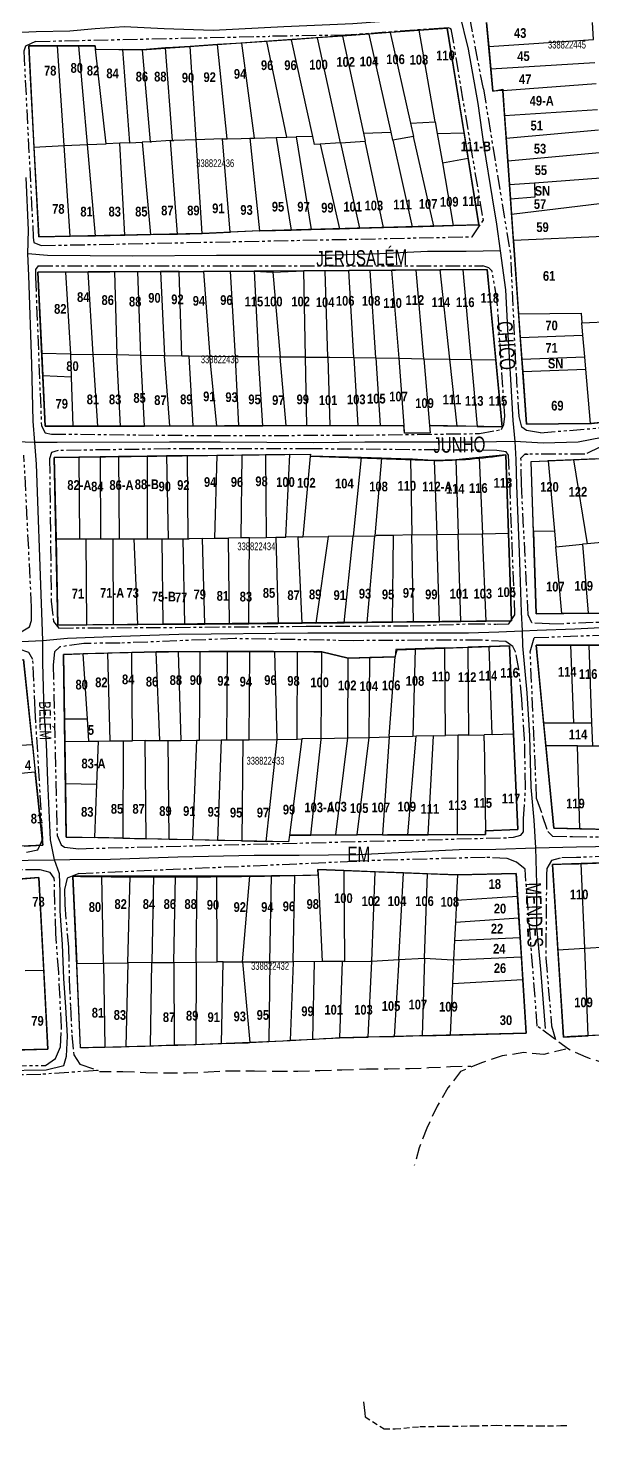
# Model space of a CAD drawing. Extents: x 204256 to 207861, y 4845615 to 4848347.
# Drawn here: x 205388.6 to 205534.3, y 4846804.4 to 4847165.6 of the extents above; entities that cross this region are included whole.
import ezdxf
from ezdxf.enums import TextEntityAlignment as Align

# ---------------------------------------------------------------- set-up
doc = ezdxf.new("R2010")
doc.units = 0
doc.header["$LTSCALE"] = 1.5
doc.header["$MEASUREMENT"] = 0
doc.linetypes.add('PHANTOMX2', pattern=[5, 2.5, -0.5, 0.5, -0.5, 0.5, -0.5])
doc.linetypes.add('TRACO_15', pattern=[3, 2, -1])
for name, color, linetype in [('CD-MALHA-LOTES', 40, 'CONTINUOUS'), ('CD_TXT_QUADRA', 7, 'CONTINUOUS'), ('RU-QUADRAS', 210, 'CONTINUOUS'), ('SV-CAMINHO-TRILHA', 20, 'CONTINUOUS'), ('SV-EIXO-RUA-N-PAV', 6, 'CONTINUOUS'), ('SV-RUA-NAO-PAV-S-GUIA-C-GUIA', 7, 'PHANTOMX2'), ('SV-TXT-RUA-N-PAV-S-GUIA-C-GUIA', 7, 'CONTINUOUS'), ('Th_NmrPort', 7, 'CONTINUOUS')]:
    doc.layers.add(name, color=color, linetype=linetype)
doc.styles.add('ARIAL', font='ARIAL.TTF')
doc.styles.get("Standard").update_dxf_attribs({"font": 'swisscbo.ttf'})

msp = doc.modelspace()

# ---------------------------------------------------------------- linework, layer by layer
at = {"layer": 'CD-MALHA-LOTES', "linetype": 'Continuous'}
for p, q in [((205506.83, 4847166.99), (205507.41, 4847160.85)), ((205534.45, 4847162.69), (205534.2, 4847167.05)), ((205469.76, 4847163.55), (205463.23, 4847163.07)), ((205476.61, 4847164.06), (205469.76, 4847163.55)), ((205469.76, 4847163.55), (205475.1, 4847138.5)), ((205482.03, 4847164.46), (205476.61, 4847164.06)), ((205482.23, 4847138.79), (205476.61, 4847164.06)), ((205489.52, 4847165.02), (205482.03, 4847164.46)), ((205482.03, 4847164.46), (205487.28, 4847141.07)), ((205496.69, 4847165.55), (205489.52, 4847165.02)), ((205493.63, 4847141.4), (205489.52, 4847165.02)), ((205501.05, 4847138.58), (205496.69, 4847165.55)), ((205396.26, 4847161.02), (205388.81, 4847161.02)), ((205388.81, 4847161.02), (205390.17, 4847134.93)), ((205397.94, 4847135.28), (205396.26, 4847161.02)), ((205401.7, 4847161.02), (205396.26, 4847161.02)), ((205403.97, 4847135.55), (205401.7, 4847161.02)), ((205405.96, 4847160.98), (205401.7, 4847161.02)), ((205406.06, 4847160.15), (205405.96, 4847160.98)), ((205406.06, 4847160.15), (205413.01, 4847160.05)), ((205408.82, 4847135.77), (205406.06, 4847160.15)), ((205413.01, 4847160.05), (205414.8, 4847136.04)), ((205417.94, 4847159.98), (205413.01, 4847160.05)), ((205418.06, 4847159.99), (205417.94, 4847159.98)), ((205424.12, 4847160.47), (205418.06, 4847159.99)), ((205418.06, 4847159.99), (205420.09, 4847136.27)), ((205424.54, 4847160.5), (205424.12, 4847160.47)), ((205425.92, 4847136.62), (205424.12, 4847160.47)), ((205430.46, 4847160.88), (205424.54, 4847160.5)), ((205437.47, 4847161.34), (205430.46, 4847160.88)), ((205431.98, 4847136.81), (205430.46, 4847160.88)), ((205443.72, 4847161.74), (205437.47, 4847161.34)), ((205439.99, 4847137.03), (205437.47, 4847161.34)), ((205450.17, 4847162.16), (205443.72, 4847161.74)), ((205447.07, 4847137.24), (205443.72, 4847161.74)), ((205456.57, 4847162.58), (205450.17, 4847162.16)), ((205455.36, 4847137.47), (205450.17, 4847162.16)), ((205456.78, 4847162.59), (205456.57, 4847162.58)), ((205462.04, 4847137.66), (205456.57, 4847162.58)), ((205463.23, 4847163.07), (205456.78, 4847162.59)), ((205469.22, 4847136.04), (205463.23, 4847163.07)), ((205507.41, 4847160.85), (205534.45, 4847162.69)), ((205507.41, 4847160.85), (205507.96, 4847155.11)), ((205507.96, 4847155.11), (205534.8, 4847156.74)), ((205507.96, 4847155.11), (205508.51, 4847149.3)), ((205508.51, 4847149.3), (205511.05, 4847149.81)), ((205511.05, 4847149.81), (205511.07, 4847149.47)), ((205511.07, 4847149.47), (205535.11, 4847151.3)), ((205511.07, 4847149.47), (205511.52, 4847143.08)), ((205511.52, 4847143.08), (205535.45, 4847144.56)), ((205511.52, 4847143.08), (205511.94, 4847137.21)), ((205475.1, 4847138.5), (205482.23, 4847138.79)), ((205475.1, 4847138.5), (205475.53, 4847136.46)), ((205482.7, 4847136.67), (205482.23, 4847138.79)), ((205487.28, 4847141.07), (205493.63, 4847141.4)), ((205487.28, 4847141.07), (205488.05, 4847137.63)), ((205493.63, 4847141.4), (205494.15, 4847138.42)), ((205494.15, 4847138.42), (205501.05, 4847138.58)), ((205494.15, 4847138.42), (205495.47, 4847130.83)), ((205502.1, 4847132.06), (205501.05, 4847138.58)), ((205511.94, 4847137.21), (205535.71, 4847139.4)), ((205390.17, 4847134.93), (205397.94, 4847135.28)), ((205390.17, 4847134.93), (205391.38, 4847111.76)), ((205397.94, 4847135.28), (205403.97, 4847135.55)), ((205399.46, 4847111.92), (205397.94, 4847135.28)), ((205403.97, 4847135.55), (205408.82, 4847135.77)), ((205406.06, 4847112.05), (205403.97, 4847135.55)), ((205412.3, 4847135.93), (205408.82, 4847135.77)), ((205414.8, 4847136.04), (205412.3, 4847135.93)), ((205413.6, 4847112.21), (205412.3, 4847135.93)), ((205414.8, 4847136.04), (205418.07, 4847136.18)), ((205420.09, 4847136.27), (205418.07, 4847136.18)), ((205418.07, 4847136.18), (205420.2, 4847112.34)), ((205420.09, 4847136.27), (205420.44, 4847136.29)), ((205425.4, 4847136.59), (205420.44, 4847136.29)), ((205425.4, 4847136.59), (205425.92, 4847136.62)), ((205427.15, 4847112.48), (205425.4, 4847136.59)), ((205425.92, 4847136.62), (205426.19, 4847136.64)), ((205431.98, 4847136.81), (205426.19, 4847136.64)), ((205438.81, 4847137), (205431.98, 4847136.81)), ((205433.5, 4847112.61), (205431.98, 4847136.81)), ((205438.81, 4847137), (205439.99, 4847137.03)), ((205440.72, 4847112.94), (205438.81, 4847137)), ((205439.99, 4847137.03), (205443.58, 4847137.14)), ((205443.58, 4847137.14), (205445.8, 4847137.2)), ((205445.8, 4847137.2), (205447.07, 4847137.24)), ((205445.8, 4847137.2), (205448.28, 4847113.29)), ((205447.07, 4847137.24), (205452.61, 4847137.39)), ((205452.61, 4847137.39), (205455.36, 4847137.47)), ((205452.61, 4847137.39), (205456.5, 4847113.51)), ((205455.36, 4847137.47), (205457.73, 4847137.54)), ((205462.04, 4847137.66), (205457.73, 4847137.54)), ((205457.73, 4847137.54), (205461.66, 4847113.65)), ((205462.49, 4847135.59), (205462.04, 4847137.66)), ((205464, 4847135.69), (205462.49, 4847135.59)), ((205469.22, 4847136.04), (205464, 4847135.69)), ((205464, 4847135.69), (205468.98, 4847113.86)), ((205469.22, 4847136.04), (205475.53, 4847136.46)), ((205469.22, 4847136.04), (205474.1, 4847114)), ((205480.27, 4847114.18), (205475.53, 4847136.46)), ((205488.05, 4847137.63), (205482.7, 4847136.67)), ((205482.7, 4847136.67), (205487.66, 4847114.38)), ((205493.23, 4847114.54), (205488.05, 4847137.63)), ((205511.94, 4847137.21), (205512.35, 4847131.4)), ((205495.47, 4847130.83), (205502.1, 4847132.06)), ((205495.47, 4847130.83), (205498.28, 4847114.68)), ((205504.88, 4847114.87), (205502.1, 4847132.06)), ((205512.35, 4847131.4), (205536.02, 4847133.48)), ((205512.35, 4847131.4), (205512.79, 4847125.16)), ((205519.2, 4847125.64), (205512.79, 4847125.16)), ((205512.79, 4847125.16), (205513.05, 4847121.49)), ((205536.35, 4847126.93), (205519.2, 4847125.64)), ((205519.2, 4847125.64), (205519.35, 4847122.04)), ((205519.35, 4847122.04), (205513.05, 4847121.49)), ((205513.05, 4847121.49), (205513.32, 4847117.58)), ((205513.32, 4847117.58), (205536.68, 4847120.44)), ((205513.32, 4847117.58), (205513.76, 4847111.38)), ((205427.15, 4847112.48), (205433.5, 4847112.61)), ((205433.5, 4847112.61), (205440.72, 4847112.94)), ((205448.28, 4847113.29), (205440.72, 4847112.94)), ((205448.28, 4847113.29), (205448.41, 4847113.3)), ((205448.41, 4847113.3), (205456.5, 4847113.51)), ((205456.5, 4847113.51), (205461.66, 4847113.65)), ((205461.66, 4847113.65), (205468.98, 4847113.86)), ((205468.98, 4847113.86), (205474.1, 4847114)), ((205474.1, 4847114), (205480.27, 4847114.18)), ((205480.27, 4847114.18), (205487.66, 4847114.38)), ((205487.66, 4847114.38), (205493.23, 4847114.54)), ((205493.23, 4847114.54), (205498.28, 4847114.68)), ((205498.28, 4847114.68), (205504.88, 4847114.87)), ((205391.38, 4847111.76), (205399.46, 4847111.92)), ((205399.46, 4847111.92), (205406.06, 4847112.05)), ((205406.06, 4847112.05), (205413.6, 4847112.21)), ((205413.6, 4847112.21), (205420.2, 4847112.34)), ((205420.2, 4847112.34), (205427.15, 4847112.48)), ((205513.76, 4847111.38), (205513.79, 4847110.89)), ((205513.79, 4847110.89), (205537.11, 4847111.91)), ((205513.79, 4847110.89), (205515.14, 4847091.92)), ((205398.41, 4847102.69), (205391.16, 4847102.66)), ((205391.16, 4847102.66), (205392.16, 4847081.67)), ((205404.17, 4847102.72), (205398.41, 4847102.69)), ((205399.65, 4847081.54), (205398.41, 4847102.69)), ((205410.89, 4847102.75), (205404.17, 4847102.72)), ((205405.42, 4847081.43), (205404.17, 4847102.72)), ((205416.98, 4847102.78), (205410.89, 4847102.75)), ((205410.89, 4847102.75), (205411.51, 4847081.32)), ((205422.76, 4847102.81), (205416.98, 4847102.78)), ((205417.75, 4847081.21), (205416.98, 4847102.78)), ((205427.58, 4847102.83), (205422.76, 4847102.81)), ((205422.76, 4847102.81), (205423.86, 4847081.1)), ((205427.58, 4847102.83), (205433.85, 4847102.86)), ((205428.32, 4847081.02), (205427.58, 4847102.83)), ((205440.86, 4847102.9), (205433.85, 4847102.86)), ((205433.85, 4847102.86), (205435.55, 4847080.89)), ((205440.86, 4847102.9), (205446.96, 4847102.93)), ((205442.11, 4847080.85), (205440.86, 4847102.9)), ((205451.79, 4847102.95), (205446.96, 4847102.93)), ((205446.96, 4847102.93), (205448.05, 4847080.82)), ((205451.79, 4847102.95), (205451.74, 4847102.66)), ((205451.74, 4847102.66), (205453.67, 4847080.79)), ((205459.78, 4847102.99), (205451.79, 4847102.95)), ((205460.21, 4847080.75), (205459.78, 4847102.99)), ((205460.08, 4847102.99), (205459.78, 4847102.99)), ((205465.23, 4847103.03), (205460.08, 4847102.99)), ((205471.33, 4847103.07), (205465.23, 4847103.03)), ((205465.92, 4847080.72), (205465.23, 4847103.03)), ((205476.82, 4847103.1), (205471.33, 4847103.07)), ((205472.65, 4847080.63), (205471.33, 4847103.07)), ((205482.41, 4847103.14), (205476.82, 4847103.1)), ((205478.28, 4847080.55), (205476.82, 4847103.1)), ((205488.68, 4847103.18), (205482.41, 4847103.14)), ((205484.29, 4847080.46), (205482.41, 4847103.14)), ((205494.9, 4847103.23), (205488.68, 4847103.18)), ((205490.65, 4847080.36), (205488.68, 4847103.18)), ((205500.84, 4847103.27), (205494.9, 4847103.23)), ((205497.4, 4847080.26), (205494.9, 4847103.23)), ((205507.04, 4847103.31), (205500.84, 4847103.27)), ((205502.87, 4847080.18), (205500.84, 4847103.27)), ((205509.25, 4847080.09), (205507.04, 4847103.31)), ((205515.14, 4847091.92), (205531.22, 4847092.08)), ((205515.14, 4847091.92), (205515.57, 4847085.83)), ((205531.22, 4847092.08), (205531.44, 4847089.58)), ((205531.44, 4847089.58), (205539.24, 4847089.98)), ((205531.71, 4847086.46), (205531.44, 4847089.58)), ((205515.57, 4847085.83), (205531.71, 4847086.46)), ((205515.57, 4847085.83), (205515.96, 4847080.25)), ((205532.2, 4847080.87), (205531.71, 4847086.46)), ((205392.16, 4847081.67), (205392.44, 4847075.9)), ((205399.65, 4847081.54), (205392.16, 4847081.67)), ((205399.65, 4847081.54), (205405.42, 4847081.43)), ((205399.84, 4847075.63), (205399.65, 4847081.54)), ((205411.51, 4847081.32), (205405.42, 4847081.43)), ((205406.67, 4847062.97), (205405.42, 4847081.43)), ((205412.46, 4847062.99), (205411.51, 4847081.32)), ((205417.75, 4847081.21), (205411.51, 4847081.32)), ((205418.69, 4847063), (205417.75, 4847081.21)), ((205423.86, 4847081.1), (205417.75, 4847081.21)), ((205425.21, 4847063.02), (205423.86, 4847081.1)), ((205428.32, 4847081.02), (205423.86, 4847081.1)), ((205430.18, 4847080.99), (205428.32, 4847081.02)), ((205431.2, 4847063.03), (205430.18, 4847080.99)), ((205435.55, 4847080.89), (205430.18, 4847080.99)), ((205436.2, 4847080.88), (205435.55, 4847080.89)), ((205437.28, 4847063.05), (205435.55, 4847080.89)), ((205442.11, 4847080.85), (205436.2, 4847080.88)), ((205448.05, 4847080.82), (205442.11, 4847080.85)), ((205442.13, 4847080.56), (205442.11, 4847080.85)), ((205443.03, 4847063.06), (205442.13, 4847080.56)), ((205448.06, 4847080.56), (205448.05, 4847080.82)), ((205453.67, 4847080.79), (205448.05, 4847080.82)), ((205449.15, 4847063.07), (205448.06, 4847080.56)), ((205455.23, 4847063.09), (205453.67, 4847080.79)), ((205460.21, 4847080.75), (205453.67, 4847080.79)), ((205460.55, 4847063.1), (205460.21, 4847080.75)), ((205460.21, 4847080.75), (205465.92, 4847080.72)), ((205465.92, 4847080.72), (205466.48, 4847063.1)), ((205465.92, 4847080.72), (205466.49, 4847080.72)), ((205466.49, 4847080.72), (205472.65, 4847080.63)), ((205472.65, 4847080.63), (205473.67, 4847063.1)), ((205472.65, 4847080.63), (205478.28, 4847080.55)), ((205478.28, 4847080.55), (205479.42, 4847063.1)), ((205478.28, 4847080.55), (205484.29, 4847080.46)), ((205484.29, 4847080.46), (205490.65, 4847080.36)), ((205485.58, 4847063.1), (205484.29, 4847080.46)), ((205490.65, 4847080.36), (205497.4, 4847080.26)), ((205490.65, 4847080.36), (205492.14, 4847063.1)), ((205499.28, 4847062.98), (205497.4, 4847080.26)), ((205497.4, 4847080.26), (205502.87, 4847080.18)), ((205502.87, 4847080.18), (205504.4, 4847062.89)), ((205502.87, 4847080.18), (205509.25, 4847080.09)), ((205515.96, 4847080.25), (205532.2, 4847080.87)), ((205515.96, 4847080.25), (205516.19, 4847077.04)), ((205532.48, 4847077.65), (205532.2, 4847080.87)), ((205510.89, 4847062.78), (205509.25, 4847080.09)), ((205516.19, 4847077.04), (205532.48, 4847077.65)), ((205516.19, 4847077.04), (205517.15, 4847063.46)), ((205533.7, 4847063.63), (205532.48, 4847077.65)), ((205399.84, 4847075.63), (205392.44, 4847075.9)), ((205392.44, 4847075.9), (205393.06, 4847062.94)), ((205400.26, 4847062.96), (205399.84, 4847075.63)), ((205393.06, 4847062.94), (205400.26, 4847062.96)), ((205400.26, 4847062.96), (205406.67, 4847062.97)), ((205406.67, 4847062.97), (205412.46, 4847062.99)), ((205412.46, 4847062.99), (205418.69, 4847063)), ((205418.69, 4847063), (205425.21, 4847063.02)), ((205425.21, 4847063.02), (205431.2, 4847063.03)), ((205431.2, 4847063.03), (205437.28, 4847063.05)), ((205437.28, 4847063.05), (205443.03, 4847063.06)), ((205443.03, 4847063.06), (205449.15, 4847063.07)), ((205449.15, 4847063.07), (205455.23, 4847063.09)), ((205455.23, 4847063.09), (205460.4, 4847063.1)), ((205460.4, 4847063.1), (205460.55, 4847063.1)), ((205460.55, 4847063.1), (205466.48, 4847063.1)), ((205466.48, 4847063.1), (205473.67, 4847063.1)), ((205473.67, 4847063.1), (205479.42, 4847063.1)), ((205479.42, 4847063.1), (205485.58, 4847063.1)), ((205485.72, 4847061.18), (205485.58, 4847063.1)), ((205492.14, 4847063.1), (205492.29, 4847061.18)), ((205492.14, 4847063.1), (205499.28, 4847062.98)), ((205504.4, 4847062.89), (205499.28, 4847062.98)), ((205504.4, 4847062.89), (205510.89, 4847062.78)), ((205517.15, 4847063.46), (205533.7, 4847063.63)), ((205533.7, 4847063.63), (205533.93, 4847063.63)), ((205533.93, 4847063.63), (205541.89, 4847064.48)), ((205492.29, 4847061.18), (205485.72, 4847061.18)), ((205401.75, 4847055), (205395.4, 4847054.92)), ((205395.4, 4847054.92), (205395.86, 4847033.93)), ((205407.2, 4847055.06), (205401.75, 4847055)), ((205401.75, 4847055), (205401.89, 4847033.93)), ((205412, 4847055.12), (205407.2, 4847055.06)), ((205407.2, 4847055.06), (205407.35, 4847033.93)), ((205419.37, 4847055.21), (205412, 4847055.12)), ((205412, 4847055.12), (205412.15, 4847033.93)), ((205424.35, 4847055.27), (205419.37, 4847055.21)), ((205419.37, 4847055.21), (205419.37, 4847033.93)), ((205429.79, 4847055.34), (205424.35, 4847055.27)), ((205424.35, 4847055.27), (205424.8, 4847033.93)), ((205437.3, 4847055.43), (205429.79, 4847055.34)), ((205429.94, 4847033.93), (205429.79, 4847055.34)), ((205437.3, 4847055.43), (205436.7, 4847034.04)), ((205443.8, 4847055.51), (205437.3, 4847055.43)), ((205443.8, 4847055.51), (205443.5, 4847034.15)), ((205449.9, 4847055.58), (205443.8, 4847055.51)), ((205456.12, 4847055.66), (205449.9, 4847055.58)), ((205449.9, 4847055.58), (205450.06, 4847034.26)), ((205455.07, 4847034.34), (205456.12, 4847055.66)), ((205456.12, 4847055.66), (205461.44, 4847055.72)), ((205461.39, 4847055.23), (205459.45, 4847034.42)), ((205461.44, 4847055.72), (205461.39, 4847055.23)), ((205474.49, 4847054.84), (205461.39, 4847055.23)), ((205474.49, 4847054.84), (205472.45, 4847034.63)), ((205479.81, 4847054.67), (205474.49, 4847054.84)), ((205504.92, 4847054.85), (205498.97, 4847054.25)), ((205511.85, 4847055.56), (205504.92, 4847054.85)), ((205504.92, 4847054.85), (205505.78, 4847035.24)), ((205512.53, 4847035.36), (205511.85, 4847055.56)), ((205479.81, 4847054.67), (205478.05, 4847034.72)), ((205487.26, 4847054.45), (205479.81, 4847054.67)), ((205487.26, 4847054.45), (205487.62, 4847034.9)), ((205487.81, 4847054.43), (205487.26, 4847054.45)), ((205493.1, 4847054.11), (205487.81, 4847054.43)), ((205493.36, 4847054.12), (205493.1, 4847054.11)), ((205498.97, 4847054.25), (205493.36, 4847054.12)), ((205493.36, 4847054.12), (205494, 4847035.02)), ((205498.97, 4847054.25), (205499.54, 4847035.12)), ((205518.36, 4847053.81), (205522.71, 4847053.99)), ((205518.97, 4847035.77), (205518.36, 4847053.81)), ((205529.26, 4847054.25), (205522.71, 4847053.99)), ((205522.71, 4847053.99), (205524.35, 4847035.89)), ((205535.32, 4847054.5), (205529.26, 4847054.25)), ((205529.26, 4847054.25), (205532.84, 4847032.64)), ((205395.86, 4847033.93), (205401.89, 4847033.93)), ((205395.86, 4847033.93), (205396.35, 4847011.68)), ((205401.89, 4847033.93), (205403.66, 4847033.93)), ((205403.82, 4847011.73), (205403.66, 4847033.93)), ((205403.66, 4847033.93), (205407.35, 4847033.93)), ((205407.35, 4847033.93), (205410.55, 4847033.93)), ((205410.71, 4847011.78), (205410.55, 4847033.93)), ((205410.55, 4847033.93), (205412.15, 4847033.93)), ((205412.15, 4847033.93), (205416.03, 4847033.93)), ((205416.92, 4847011.82), (205416.03, 4847033.93)), ((205416.03, 4847033.93), (205419.37, 4847033.93)), ((205419.37, 4847033.93), (205423.22, 4847033.93)), ((205423.52, 4847011.87), (205423.22, 4847033.93)), ((205423.22, 4847033.93), (205424.8, 4847033.93)), ((205424.8, 4847033.93), (205428.51, 4847033.93)), ((205428.51, 4847033.93), (205428.96, 4847011.91)), ((205428.51, 4847033.93), (205429.94, 4847033.93)), ((205429.94, 4847033.93), (205430.19, 4847033.93)), ((205433.64, 4847033.99), (205430.19, 4847033.93)), ((205433.64, 4847033.99), (205436.7, 4847034.04)), ((205434.25, 4847011.94), (205433.64, 4847033.99)), ((205436.7, 4847034.04), (205440.29, 4847034.1)), ((205443.5, 4847034.15), (205440.29, 4847034.1)), ((205440.59, 4847011.99), (205440.29, 4847034.1)), ((205445.72, 4847034.19), (205443.5, 4847034.15)), ((205445.57, 4847012.03), (205445.72, 4847034.19)), ((205445.72, 4847034.19), (205450.06, 4847034.26)), ((205450.06, 4847034.26), (205452.49, 4847034.3)), ((205452.49, 4847034.3), (205455.07, 4847034.34)), ((205452.49, 4847034.3), (205453.09, 4847012.1)), ((205458.26, 4847034.4), (205455.07, 4847034.34)), ((205458.26, 4847034.4), (205459.45, 4847034.42)), ((205459.3, 4847012.16), (205458.26, 4847034.4)), ((205459.45, 4847034.42), (205465.99, 4847034.52)), ((205465.99, 4847034.52), (205462.86, 4847012.19)), ((205472.45, 4847034.63), (205465.99, 4847034.52)), ((205470.19, 4847012.26), (205472.45, 4847034.63)), ((205472.45, 4847034.63), (205478.05, 4847034.72)), ((205476.09, 4847012.31), (205478.05, 4847034.72)), ((205478.05, 4847034.72), (205478.43, 4847034.73)), ((205482.91, 4847034.81), (205478.43, 4847034.73)), ((205482.61, 4847012.4), (205482.91, 4847034.81)), ((205487.62, 4847034.9), (205482.91, 4847034.81)), ((205487.62, 4847034.9), (205494, 4847035.02)), ((205488.04, 4847012.47), (205487.62, 4847034.9)), ((205494, 4847035.02), (205499.54, 4847035.12)), ((205494.75, 4847012.55), (205494, 4847035.02)), ((205499.54, 4847035.12), (205505.78, 4847035.24)), ((205500.21, 4847012.62), (205499.54, 4847035.12)), ((205505.78, 4847035.24), (205512.53, 4847035.36)), ((205506.76, 4847012.71), (205505.78, 4847035.24)), ((205513.29, 4847012.79), (205512.53, 4847035.36)), ((205524.35, 4847035.89), (205518.97, 4847035.77)), ((205518.97, 4847035.77), (205519.69, 4847014.61)), ((205524.35, 4847035.89), (205524.71, 4847031.86)), ((205524.71, 4847031.86), (205531.57, 4847032.52)), ((205526.27, 4847014.66), (205524.71, 4847031.86)), ((205532.84, 4847032.64), (205531.57, 4847032.52)), ((205531.57, 4847032.52), (205533.09, 4847014.71)), ((205537.5, 4847033.09), (205532.84, 4847032.64)), ((205396.35, 4847011.68), (205403.82, 4847011.73)), ((205403.82, 4847011.73), (205410.71, 4847011.78)), ((205410.71, 4847011.78), (205416.92, 4847011.82)), ((205416.92, 4847011.82), (205423.52, 4847011.87)), ((205423.52, 4847011.87), (205428.96, 4847011.91)), ((205428.96, 4847011.91), (205434.25, 4847011.94)), ((205434.25, 4847011.94), (205440.59, 4847011.99)), ((205440.59, 4847011.99), (205445.57, 4847012.03)), ((205445.57, 4847012.03), (205453.09, 4847012.1)), ((205453.09, 4847012.1), (205459.3, 4847012.16)), ((205462.86, 4847012.19), (205459.3, 4847012.16)), ((205462.86, 4847012.19), (205470.19, 4847012.26)), ((205470.19, 4847012.26), (205476.09, 4847012.31)), ((205476.09, 4847012.31), (205482.61, 4847012.4)), ((205482.61, 4847012.4), (205488.04, 4847012.47)), ((205488.04, 4847012.47), (205494.75, 4847012.55)), ((205494.75, 4847012.55), (205500.21, 4847012.62)), ((205500.21, 4847012.62), (205506.76, 4847012.71)), ((205506.76, 4847012.71), (205513.29, 4847012.79)), ((205519.69, 4847014.61), (205526.27, 4847014.66)), ((205533.09, 4847014.71), (205526.27, 4847014.66)), ((205533.09, 4847014.71), (205539.05, 4847014.76)), ((205402.82, 4847004.25), (205397.81, 4847004.12)), ((205409.21, 4847004.43), (205402.82, 4847004.25)), ((205403.93, 4846987.47), (205402.82, 4847004.25)), ((205415.44, 4847004.59), (205409.21, 4847004.43)), ((205409.81, 4846981.81), (205409.21, 4847004.43)), ((205421.69, 4847004.76), (205415.44, 4847004.59)), ((205415.59, 4846981.86), (205415.44, 4847004.59)), ((205422.6, 4846981.89), (205421.69, 4847004.76)), ((205427.32, 4847004.76), (205421.69, 4847004.76)), ((205432.98, 4847004.76), (205427.32, 4847004.76)), ((205427.32, 4847004.76), (205428.07, 4846981.95)), ((205432.84, 4846982.01), (205432.98, 4847004.76)), ((205440.03, 4847004.76), (205432.98, 4847004.76)), ((205439.89, 4846982.08), (205440.03, 4847004.76)), ((205445.81, 4847004.76), (205440.03, 4847004.76)), ((205445.65, 4846982.12), (205445.81, 4847004.76)), ((205452.25, 4847004.76), (205445.81, 4847004.76)), ((205458.14, 4847004.76), (205452.25, 4847004.76)), ((205452.86, 4846982.18), (205452.25, 4847004.76)), ((205457.99, 4846982.3), (205458.14, 4847004.76)), ((205464.41, 4847004.76), (205458.14, 4847004.76)), ((205464.24, 4846982.44), (205464.41, 4847004.76)), ((205471.14, 4847003.16), (205464.41, 4847004.76)), ((205483.48, 4847005.4), (205483.33, 4847003.46)), ((205488.43, 4847005.56), (205483.48, 4847005.4)), ((205488.43, 4847005.56), (205487.83, 4846982.97)), ((205496.14, 4847005.81), (205488.43, 4847005.56)), ((205496.14, 4847005.81), (205502.07, 4847006.01)), ((205496.29, 4846983.18), (205496.14, 4847005.81)), ((205507.55, 4847006.19), (205502.07, 4847006.01)), ((205502.07, 4847006.01), (205502.23, 4846983.32)), ((205512.81, 4847006.36), (205507.55, 4847006.19)), ((205508.29, 4846983.46), (205507.55, 4847006.19)), ((205513.81, 4846983.6), (205512.81, 4847006.36)), ((205528.54, 4847006.5), (205519.62, 4847006.53)), ((205519.62, 4847006.53), (205521.56, 4846986.5)), ((205528.54, 4847006.5), (205529.28, 4846986.5)), ((205533.36, 4847006.48), (205528.54, 4847006.5)), ((205534.05, 4846986.5), (205533.36, 4847006.48)), ((205538.98, 4847006.46), (205533.36, 4847006.48)), ((205389.75, 4846980.9), (205387.5, 4847002.81)), ((205397.81, 4847004.12), (205398.04, 4846987.47)), ((205471.11, 4846982.59), (205471.14, 4847003.16)), ((205476.74, 4847003.29), (205471.14, 4847003.16)), ((205476.59, 4846982.71), (205476.74, 4847003.29)), ((205483.33, 4847003.46), (205476.74, 4847003.29)), ((205481.74, 4846982.99), (205483.33, 4847003.46)), ((205398.04, 4846987.47), (205398.11, 4846981.7)), ((205398.04, 4846987.47), (205403.93, 4846987.47)), ((205404.3, 4846981.76), (205403.93, 4846987.47)), ((205521.56, 4846986.5), (205529.28, 4846986.5)), ((205521.56, 4846986.5), (205522.13, 4846980.58)), ((205529.28, 4846986.5), (205534.05, 4846986.5)), ((205534.25, 4846980.58), (205534.05, 4846986.5)), ((205464.24, 4846982.44), (205471.11, 4846982.59)), ((205468, 4846957.56), (205471.11, 4846982.59)), ((205471.11, 4846982.59), (205476.59, 4846982.71)), ((205473.51, 4846957.58), (205476.59, 4846982.71)), ((205476.59, 4846982.71), (205481.73, 4846982.82)), ((205481.73, 4846982.82), (205480.01, 4846957.6)), ((205481.74, 4846982.99), (205481.73, 4846982.82)), ((205487.83, 4846982.97), (205481.73, 4846982.82)), ((205486.58, 4846957.62), (205488.73, 4846982.99)), ((205488.73, 4846982.99), (205487.83, 4846982.97)), ((205493.22, 4846983.1), (205488.73, 4846982.99)), ((205491.84, 4846957.63), (205493.22, 4846983.1)), ((205493.22, 4846983.1), (205496.29, 4846983.18)), ((205499.51, 4846983.26), (205496.29, 4846983.18)), ((205499.36, 4846957.66), (205499.51, 4846983.26)), ((205502.23, 4846983.32), (205499.51, 4846983.26)), ((205502.23, 4846983.32), (205506.25, 4846983.41)), ((205508.29, 4846983.46), (205506.25, 4846983.41)), ((205506.27, 4846981.86), (205506.25, 4846983.41)), ((205508.29, 4846983.46), (205513.81, 4846983.6)), ((205514.89, 4846958.96), (205513.81, 4846983.6)), ((205385.08, 4846980.65), (205389.75, 4846980.9)), ((205389.75, 4846980.9), (205390.47, 4846973.71)), ((205398.11, 4846981.7), (205404.3, 4846981.76)), ((205398.11, 4846981.7), (205398.26, 4846970.8)), ((205404.3, 4846981.76), (205406.77, 4846981.78)), ((205406.35, 4846970.66), (205406.77, 4846981.78)), ((205406.77, 4846981.78), (205409.81, 4846981.81)), ((205409.81, 4846981.81), (205413.2, 4846981.84)), ((205413.2, 4846981.84), (205413.04, 4846956.7)), ((205413.2, 4846981.84), (205415.59, 4846981.86)), ((205418.82, 4846981.88), (205415.59, 4846981.86)), ((205418.82, 4846981.88), (205422.6, 4846981.89)), ((205419.12, 4846956.57), (205418.82, 4846981.88)), ((205422.6, 4846981.89), (205424.73, 4846981.9)), ((205424.73, 4846981.9), (205428.07, 4846981.95)), ((205425.03, 4846956.39), (205424.73, 4846981.9)), ((205428.07, 4846981.95), (205432.09, 4846982)), ((205432.09, 4846982), (205431.04, 4846956.27)), ((205432.09, 4846982), (205432.84, 4846982.01)), ((205432.84, 4846982.01), (205438.47, 4846982.07)), ((205438.47, 4846982.07), (205437.49, 4846956.12)), ((205438.47, 4846982.07), (205439.89, 4846982.08)), ((205439.89, 4846982.08), (205442.21, 4846982.09)), ((205442.21, 4846982.09), (205444.04, 4846982.1)), ((205444.04, 4846982.1), (205443.74, 4846956.02)), ((205444.04, 4846982.1), (205445.65, 4846982.12)), ((205445.65, 4846982.12), (205452.86, 4846982.18)), ((205450.05, 4846955.88), (205452.86, 4846982.18)), ((205452.86, 4846982.18), (205457.99, 4846982.3)), ((205459.22, 4846982.33), (205456.06, 4846957.52)), ((205457.99, 4846982.3), (205459.22, 4846982.33)), ((205464.24, 4846982.44), (205459.22, 4846982.33)), ((205461.59, 4846957.54), (205464.24, 4846982.18)), ((205464.24, 4846982.18), (205464.24, 4846982.44)), ((205506.27, 4846981.86), (205506.55, 4846958.66)), ((205530.29, 4846980.58), (205522.13, 4846980.58)), ((205522.13, 4846980.58), (205524.19, 4846959.27)), ((205530.9, 4846959.15), (205530.29, 4846980.58)), ((205530.29, 4846980.58), (205534.25, 4846980.58)), ((205534.25, 4846980.58), (205537.39, 4846980.58)), ((205390.47, 4846973.71), (205385.8, 4846973.28)), ((205392.42, 4846954.94), (205390.47, 4846973.71)), ((205398.26, 4846970.8), (205398.45, 4846957.03)), ((205398.26, 4846970.8), (205406.35, 4846970.66)), ((205405.84, 4846956.87), (205406.35, 4846970.66)), ((205456.06, 4846957.52), (205455.83, 4846955.75)), ((205456.06, 4846957.52), (205461.59, 4846957.54)), ((205461.59, 4846957.54), (205468, 4846957.56)), ((205468, 4846957.56), (205473.51, 4846957.58)), ((205480.01, 4846957.6), (205473.51, 4846957.58)), ((205480.01, 4846957.6), (205486.58, 4846957.62)), ((205486.58, 4846957.62), (205491.84, 4846957.63)), ((205491.84, 4846957.63), (205499.36, 4846957.66)), ((205499.36, 4846957.66), (205506.56, 4846957.68)), ((205506.55, 4846958.66), (205514.89, 4846958.96)), ((205506.56, 4846957.68), (205506.55, 4846958.66)), ((205524.19, 4846959.27), (205530.9, 4846959.15)), ((205530.9, 4846959.15), (205539.05, 4846959.01)), ((205387.67, 4846954.71), (205392.42, 4846954.94)), ((205398.45, 4846957.03), (205405.84, 4846956.87)), ((205413.04, 4846956.7), (205405.84, 4846956.87)), ((205413.04, 4846956.7), (205419.12, 4846956.57)), ((205425.03, 4846956.39), (205419.12, 4846956.57)), ((205431.04, 4846956.27), (205425.03, 4846956.39)), ((205437.49, 4846956.12), (205431.04, 4846956.27)), ((205443.74, 4846956.02), (205437.49, 4846956.12)), ((205443.74, 4846956.02), (205450.05, 4846955.88)), ((205455.83, 4846955.75), (205450.05, 4846955.88)), ((205531.29, 4846950.21), (205523.86, 4846949.94)), ((205536.98, 4846950.41), (205531.29, 4846950.21)), ((205532.22, 4846928.38), (205531.29, 4846950.21)), ((205391.46, 4846946.61), (205386.87, 4846946.23)), ((205392.7, 4846922.72), (205391.46, 4846946.61)), ((205407.67, 4846946.91), (205400.15, 4846946.91)), ((205400.15, 4846946.91), (205401.18, 4846924.4)), ((205408.11, 4846924.48), (205407.67, 4846946.91)), ((205414.96, 4846946.91), (205407.67, 4846946.91)), ((205414.39, 4846924.56), (205414.96, 4846946.91)), ((205420.97, 4846946.91), (205414.96, 4846946.91)), ((205420.97, 4846946.91), (205420.52, 4846924.64)), ((205426.65, 4846946.91), (205420.97, 4846946.91)), ((205426.2, 4846924.71), (205426.65, 4846946.91)), ((205432.21, 4846946.91), (205426.65, 4846946.91)), ((205431.98, 4846924.79), (205432.21, 4846946.91)), ((205437.31, 4846946.91), (205432.21, 4846946.91)), ((205437.43, 4846924.81), (205437.31, 4846946.91)), ((205445.84, 4846946.9), (205437.31, 4846946.91)), ((205443.92, 4846924.84), (205445.84, 4846946.9)), ((205451.42, 4846947.02), (205445.84, 4846946.9)), ((205450.97, 4846924.87), (205451.42, 4846947.02)), ((205457.45, 4846947.14), (205451.42, 4846947.02)), ((205456.99, 4846924.9), (205457.45, 4846947.14)), ((205457.45, 4846947.14), (205463.41, 4846947.27)), ((205470.08, 4846948.39), (205463.38, 4846948.66)), ((205463.38, 4846948.66), (205463.41, 4846947.27)), ((205463.41, 4846947.27), (205464.49, 4846924.94)), ((205478.17, 4846948.07), (205470.08, 4846948.39)), ((205470.08, 4846948.39), (205470.2, 4846924.96)), ((205477.26, 4846925.01), (205478.17, 4846948.07)), ((205485.46, 4846947.79), (205478.17, 4846948.07)), ((205484.22, 4846925.41), (205485.46, 4846947.79)), ((205491.61, 4846947.56), (205485.46, 4846947.79)), ((205490.82, 4846925.77), (205491.61, 4846947.56)), ((205499.47, 4846947.25), (205491.61, 4846947.56)), ((205499.14, 4846940.78), (205499.47, 4846947.25)), ((205514.5, 4846947.6), (205499.47, 4846947.25)), ((205514.87, 4846941.75), (205514.5, 4846947.6)), ((205523.86, 4846949.94), (205525.28, 4846927.98)), ((205499.14, 4846940.78), (205498.85, 4846935.11)), ((205499.14, 4846940.78), (205514.87, 4846941.75)), ((205515.22, 4846936.2), (205514.87, 4846941.75)), ((205498.85, 4846935.11), (205515.22, 4846936.2)), ((205515.54, 4846931.12), (205515.22, 4846936.2)), ((205498.85, 4846935.11), (205498.61, 4846930.35)), ((205498.61, 4846930.35), (205498.36, 4846925.39)), ((205498.61, 4846930.35), (205515.54, 4846931.12)), ((205515.85, 4846926.15), (205515.54, 4846931.12)), ((205532.22, 4846928.38), (205537.93, 4846928.71)), ((205426.2, 4846924.71), (205431.98, 4846924.79)), ((205431.98, 4846924.79), (205431.87, 4846903.58)), ((205431.98, 4846924.79), (205437.43, 4846924.81)), ((205438.93, 4846924.82), (205437.43, 4846924.81)), ((205438.48, 4846903.79), (205438.93, 4846924.82)), ((205438.93, 4846924.82), (205443.92, 4846924.84)), ((205443.92, 4846924.84), (205450.97, 4846924.87)), ((205443.92, 4846924.84), (205445.86, 4846904.03)), ((205450.97, 4846924.87), (205450.75, 4846904.29)), ((205450.97, 4846924.87), (205456.99, 4846924.9)), ((205456.99, 4846924.78), (205456.99, 4846924.9)), ((205462.43, 4846924.89), (205456.99, 4846924.9)), ((205456.99, 4846924.78), (205456.99, 4846924.66)), ((205462.43, 4846924.89), (205462, 4846904.87)), ((205464.49, 4846924.94), (205462.43, 4846924.89)), ((205469.61, 4846924.96), (205464.49, 4846924.94)), ((205469.61, 4846924.96), (205468.96, 4846905.22)), ((205470.2, 4846924.96), (205469.61, 4846924.96)), ((205470.2, 4846924.96), (205476.96, 4846924.99)), ((205476.35, 4846905.41), (205477.26, 4846925.01)), ((205476.96, 4846924.99), (205477.26, 4846925.01)), ((205477.26, 4846925.01), (205484.22, 4846925.41)), ((205484.22, 4846925.41), (205483, 4846905.54)), ((205484.22, 4846925.41), (205490.82, 4846925.77)), ((205490.82, 4846925.77), (205490.25, 4846905.76)), ((205490.82, 4846925.77), (205498.15, 4846925.38)), ((205498.34, 4846925.01), (205498.07, 4846919.25)), ((205498.15, 4846925.38), (205498.36, 4846925.39)), ((205498.34, 4846925.01), (205498.35, 4846925.17)), ((205498.35, 4846925.17), (205498.36, 4846925.39)), ((205498.36, 4846925.39), (205515.85, 4846926.15)), ((205516.22, 4846920.31), (205515.85, 4846926.15)), ((205525.28, 4846927.98), (205532.22, 4846928.38)), ((205525.28, 4846927.98), (205526.74, 4846905.46)), ((205533.04, 4846905.75), (205532.22, 4846928.38)), ((205387.87, 4846922.61), (205392.7, 4846922.72)), ((205393.76, 4846902.32), (205392.7, 4846922.72)), ((205401.18, 4846924.4), (205408.11, 4846924.48)), ((205402.17, 4846902.66), (205401.18, 4846924.4)), ((205408.11, 4846924.48), (205414.39, 4846924.56)), ((205408.11, 4846924.48), (205408.47, 4846902.85)), ((205414.39, 4846924.56), (205413.81, 4846903.01)), ((205420.52, 4846924.64), (205414.39, 4846924.56)), ((205420.18, 4846903.22), (205420.52, 4846924.64)), ((205420.52, 4846924.64), (205426.2, 4846924.71)), ((205426.2, 4846924.71), (205426.31, 4846903.41)), ((205456.99, 4846924.66), (205456.21, 4846904.57)), ((205498.07, 4846919.25), (205497.44, 4846905.94)), ((205498.07, 4846919.25), (205516.22, 4846920.31)), ((205517.1, 4846906.43), (205516.22, 4846920.31)), ((205413.81, 4846903.01), (205420.18, 4846903.22)), ((205420.18, 4846903.22), (205426.31, 4846903.41)), ((205426.31, 4846903.41), (205431.87, 4846903.58)), ((205431.87, 4846903.58), (205438.48, 4846903.79)), ((205438.48, 4846903.79), (205445.42, 4846904.01)), ((205445.42, 4846904.01), (205445.86, 4846904.03)), ((205445.86, 4846904.03), (205450.75, 4846904.29)), ((205450.75, 4846904.29), (205456.21, 4846904.57)), ((205456.21, 4846904.57), (205462, 4846904.87)), ((205462, 4846904.87), (205468.96, 4846905.22)), ((205468.96, 4846905.22), (205476.35, 4846905.41)), ((205483, 4846905.54), (205476.35, 4846905.41)), ((205490.25, 4846905.76), (205483, 4846905.54)), ((205490.25, 4846905.76), (205497.44, 4846905.94)), ((205497.44, 4846905.94), (205517.1, 4846906.43)), ((205526.74, 4846905.46), (205533.04, 4846905.75)), ((205538.6, 4846906), (205533.04, 4846905.75)), ((205384.87, 4846902.11), (205393.76, 4846902.32)), ((205408.47, 4846902.85), (205402.17, 4846902.66)), ((205408.47, 4846902.85), (205413.81, 4846903.01))]:
    msp.add_line(p, q, dxfattribs=at)
at = {"layer": 'RU-QUADRAS', "color": 6, "linetype": 'Continuous'}
msp.add_lwpolyline([(205562.38, 4847176.56), (205558.49, 4847145.4), (205557.48, 4847145.35), (205555.13, 4847112.69), (205549.68, 4847090.55), (205550.19, 4847087.16), (205581.37, 4847077.01), (205581.54, 4847071.42, -0.025482), (205542.13, 4847064.52), (205533.7, 4847063.63), (205517.15, 4847063.46), (205511.07, 4847149.47), (205508.51, 4847149.3), (205506.83, 4847166.99)], format="xyb", dxfattribs=at)
for points in [[(205388.81, 4847161.02), (205405.96, 4847160.98), (205406.06, 4847160.15), (205418.06, 4847159.99), (205496.69, 4847165.55), (205504.88, 4847114.87), (205448.41, 4847113.3), (205433.5, 4847112.61), (205391.38, 4847111.76)], [(205391.16, 4847102.66), (205446.96, 4847102.93), (205451.74, 4847102.66), (205459.78, 4847102.99), (205507.04, 4847103.31), (205510.89, 4847062.78), (205492.14, 4847063.1), (205492.29, 4847061.18), (205485.72, 4847061.18), (205485.56, 4847063.1), (205393.06, 4847062.94)]]:
    msp.add_lwpolyline(points, close=True, dxfattribs=at)
for points in [[(205518.36, 4847053.81), (205555.4, 4847055.38), (205567.36, 4847057.06, 0.047932), (205579.34, 4847063.01), (205597.31, 4847067.8), (205606.33, 4847041.73), (205611.83, 4847021.26, -0.037484), (205576.76, 4847016.53, -0.019751), (205519.69, 4847014.61)], [(205395.4, 4847054.92), (205461.44, 4847055.72), (205461.37, 4847055.23), (205493.36, 4847054.12, 0.037838), (205511.85, 4847055.56), (205513.29, 4847012.79), (205396.35, 4847011.68)], [(205519.62, 4847006.53), (205565.78, 4847006.45, -0.031706), (205591.91, 4847008.45, -0.048002), (205615.23, 4847013.89), (205630.13, 4846970.97), (205610.58, 4846962.64), (205610.06, 4846964.18), (205581.09, 4846958.8, -0.008432), (205524.19, 4846959.27)], [(205397.81, 4847004.12, -0.013381), (205464.41, 4847004.76), (205471.14, 4847003.16), (205483.33, 4847003.46), (205483.82, 4847005.32), (205512.81, 4847006.36), (205514.89, 4846958.96), (205506.55, 4846958.66), (205506.56, 4846957.68), (205456.06, 4846957.52), (205455.83, 4846955.75), (205398.45, 4846957.03)], [(205126.89, 4846948.6), (205127.2, 4846998.07), (205258.16, 4846999.48), (205308.73, 4847000.46), (205370.21, 4847003.45), (205370.72, 4847002.2), (205387.5, 4847002.81), (205392.42, 4846954.94), (205359.1, 4846953.35, 0.003593), (205202.59, 4846949.22), (205145.51, 4846948.12)], [(205523.86, 4846949.94, 0.007165), (205596.07, 4846953.22), (205637.68, 4846956.86), (205648.39, 4846911.16), (205586.59, 4846907.67, 0.008696), (205526.74, 4846905.46)], [(205127.75, 4846897.87), (205127.75, 4846938.72), (205183.35, 4846939.69), (205183.36, 4846940.19), (205226.44, 4846941.18), (205226.44, 4846939.53), (205232.54, 4846939.86), (205232.57, 4846938.71), (205250.36, 4846939.7), (205250.45, 4846939.05), (205277.23, 4846941.18), (205277.35, 4846942.33), (205283.28, 4846942.65), (205283.29, 4846941.67, -0.008218), (205351.79, 4846943.36), (205391.46, 4846946.61), (205393.76, 4846902.32, 0.008948), (205277.92, 4846898.54), (205238.73, 4846899.19), (205231.8, 4846900.01, -0.030813), (205202.13, 4846896.4, -0.007831)], [(205400.15, 4846946.91, 0.010151), (205463.41, 4846947.27), (205463.38, 4846948.66), (205499.26, 4846947.26), (205514.5, 4846947.6), (205517.1, 4846906.43), (205468.96, 4846905.22, -0.010062), (205402.17, 4846902.66)]]:
    msp.add_lwpolyline(points, format="xyb", close=True, dxfattribs=at)
at = {"layer": 'SV-CAMINHO-TRILHA', "linetype": 'TRACO_15'}
for points in [[(205537.96, 4846898.48), (205532.54, 4846900.24), (205527.95, 4846902.32), (205524.33, 4846904.99)], [(205527.3, 4846902.37), (205521.61, 4846900.99), (205516.51, 4846901.45), (205510.89, 4846900.58), (205505.53, 4846898.84), (205500.17, 4846896.54), (205496.91, 4846892.39), (205494.15, 4846887.65), (205491.45, 4846881.95), (205489.52, 4846876.86), (205488.22, 4846872.3)], [(205407.05, 4846896.59), (205413.05, 4846896.61), (205419.05, 4846896.34), (205424.18, 4846896.21), (205429.46, 4846896.2), (205435.08, 4846896.5), (205440.33, 4846896.74), (205447.05, 4846896.72), (205452.55, 4846896.69), (205458.2, 4846896.69), (205463.85, 4846896.86), (205469.57, 4846897.04), (205475.94, 4846897.24), (205481.44, 4846897.29), (205486.99, 4846897.33), (205492.02, 4846897.57), (205497.56, 4846897.84), (205502.66, 4846897.96), (205502.81, 4846897.99)], [(205475.16, 4846811.44), (205475.46, 4846808.44)]]:
    msp.add_lwpolyline(points, dxfattribs=at)
at = {"layer": 'SV-CAMINHO-TRILHA', "linetype": 'TRACO_15', "ltscale": 0.5}
msp.add_lwpolyline([(205475.46, 4846808.44), (205475.54, 4846807.58), (205480.46, 4846804.41), (205483.3, 4846804.43), (205489.64, 4846805.02), (205495.79, 4846805.12), (205498.08, 4846805.13), (205503.48, 4846805.22), (205509.37, 4846805.36), (205515.06, 4846805.3), (205520.36, 4846805.19), (205526.05, 4846805.28), (205527.95, 4846805.34)], dxfattribs=at)
at = {"layer": 'SV-EIXO-RUA-N-PAV'}
for points in [[(205385.15, 4847164.46), (205390.72, 4847164.71), (205399.45, 4847164.87), (205405.96, 4847165.51), (205413.41, 4847165.98), (205423.73, 4847165.51), (205436.35, 4847165.03), (205454.6, 4847165.98), (205472.37, 4847166.78), (205489.51, 4847168.05), (205496.57, 4847169.24), (205499.84, 4847169.64)], [(205499.84, 4847169.64), (205502.11, 4847160.17), (205504.6, 4847146.11), (205506.2, 4847135.08), (205508.34, 4847121.82), (205509.41, 4847115.06), (205510.36, 4847108.13), (205511.72, 4847098.15), (205512.26, 4847088), (205513.15, 4847073.5), (205513.68, 4847064.42), (205514.13, 4847059.01), (205514.45, 4847054.37), (205514.57, 4847047.69), (205515.28, 4847030.43), (205515.81, 4847015.03), (205516.01, 4847010.17), (205516.17, 4847006.31), (205517.24, 4846994.21), (205517.95, 4846983.08), (205518.31, 4846969.91), (205519.02, 4846961.37), (205519.44, 4846954.22), (205519.73, 4846945), (205519.73, 4846933.79), (205520.8, 4846922.93), (205521.95, 4846907.62)], [(205370.4, 4846896.68), (205393.31, 4846896.97), (205397.87, 4846898.16), (205398.53, 4846900.55), (205398.81, 4846905.72), (205398.34, 4846913.18), (205397.86, 4846920.56), (205397.54, 4846929.29), (205396.91, 4846938.02), (205396.91, 4846942.94), (205396.75, 4846947.54), (205395.49, 4846951.16), (205394.42, 4846956.31), (205393.73, 4846971.4), (205393.37, 4846981.1), (205392.78, 4846989.2), (205392.47, 4847001.97), (205392.48, 4847007.72), (205392.15, 4847017.21), (205390.82, 4847053.17), (205390.38, 4847058.75), (205389.95, 4847064.21), (205389.61, 4847078.94), (205388.82, 4847101.79), (205388.58, 4847107.38), (205388.77, 4847113.45), (205388.18, 4847127.1)], [(205510.36, 4847108.13), (205501.57, 4847108.01), (205491.65, 4847108.01), (205479.31, 4847107.41), (205465.15, 4847107), (205448.36, 4847107), (205437.23, 4847107), (205415.69, 4847106.8), (205393.64, 4847107), (205388.58, 4847107.38)], [(205536.66, 4847060.05), (205530.51, 4847058.85), (205521.47, 4847058.6), (205514.13, 4847059.01), (205504.68, 4847058.82), (205475.48, 4847058.82), (205462.26, 4847058.64), (205438.21, 4847058.82), (205425.08, 4847058.82), (205396.15, 4847058.77), (205390.38, 4847058.75), (205382.98, 4847058.99)], [(205383.13, 4847007.25), (205392.48, 4847007.72), (205398.8, 4847008.28), (205412.54, 4847008.78), (205427.48, 4847009.33), (205460.74, 4847009.64), (205487.45, 4847009.64), (205502.21, 4847009.7), (205510.01, 4847009.95), (205516.01, 4847010.17), (205519.89, 4847010.35), (205529.59, 4847010.69), (205541.23, 4847011.31), (205553.4, 4847011.6), (205567.47, 4847012.01), (205575.85, 4847012.63), (205586.82, 4847013.04), (205596.54, 4847014.29), (205606.47, 4847016.56), (205616.97, 4847020.1)], [(205371.75, 4846950.25), (205388.71, 4846951.08), (205395.49, 4846951.16), (205399.4, 4846951.21), (205409.92, 4846951.28), (205427.3, 4846951.91), (205446.95, 4846952.32), (205458.54, 4846952.32), (205473.64, 4846952.53), (205499.82, 4846953.77), (205509.23, 4846953.94), (205519.44, 4846954.22), (205530.08, 4846954.5), (205554.64, 4846954.92), (205582.47, 4846956.04), (205597.16, 4846957.49), (205611.85, 4846958.11), (205618.89, 4846959.56), (205624.89, 4846962.46), (205629.03, 4846964.11), (205632.83, 4846964.88), (205635.6, 4846964.96)]]:
    msp.add_lwpolyline(points, dxfattribs=at)
at = {"layer": 'SV-RUA-NAO-PAV-S-GUIA-C-GUIA'}
for p, q in [((205390.58, 4847162.16), (205450.93, 4847163.47)), ((205497.69, 4847165.37), (205505.96, 4847115.95)), ((205387.54, 4847159.62), (205389.99, 4847111.56)), ((205506.04, 4847149.9), (205513.16, 4847106.42)), ((205391.99, 4847109.52), (205503.13, 4847111.78)), ((205391.29, 4847104.29), (205505.9, 4847104.29)), ((205520.81, 4847061.27), (205556.38, 4847064.18)), ((205532.23, 4847055.73), (205516.74, 4847055.72)), ((205536.07, 4847057.56), (205532.23, 4847055.73)), ((205523.08, 4847011.99), (205566.44, 4847013.53)), ((205518.14, 4847004.8), (205519.16, 4847008.44)), ((205519.16, 4847008.44), (205560.32, 4847010.03)), ((205519.78, 4846966.88), (205518.14, 4847004.8)), ((205401.72, 4846947.63), (205473.12, 4846950.82)), ((205519.95, 4846908.28), (205516.79, 4846948.76))]:
    msp.add_line(p, q, dxfattribs=at)
at = {"layer": 'SV-RUA-NAO-PAV-S-GUIA-C-GUIA', "linetype": 'Continuous'}
msp.add_line((205516.74, 4847055.72), (205515.74, 4847054.67), dxfattribs=at)
at = {"layer": 'SV-RUA-NAO-PAV-S-GUIA-C-GUIA'}
for points in [[(205506.04, 4847149.9), (205502.55, 4847168.3), (205499.19, 4847189.46), (205495.77, 4847216.2)], [(205497.78, 4847165.12), (205497.69, 4847165.37), (205497.05, 4847165.65), (205495.83, 4847165.59), (205470.44, 4847163.75), (205450.93, 4847163.47)], [(205390.58, 4847162.16), (205387.97, 4847160.9), (205387.54, 4847159.62)], [(205503.13, 4847111.78), (205505.96, 4847115.95)], [(205389.99, 4847111.56), (205390.11, 4847110.27), (205391.99, 4847109.52)], [(205520.81, 4847061.27), (205517.14, 4847061.87), (205515.97, 4847062.73), (205515.26, 4847065.43), (205514.42, 4847079.02), (205513.16, 4847106.42)], [(205391.29, 4847104.29), (205390.54, 4847103.33), (205390.56, 4847101.4), (205392.08, 4847063.08), (205393.02, 4847061.26), (205394.65, 4847060.93), (205437.12, 4847060.51), (205473.97, 4847060.66), (205505.04, 4847061.05), (205510.73, 4847062.12), (205511.3, 4847063.35), (205511.58, 4847065.55), (205509.6, 4847095.27), (205508.29, 4847102.94), (205507.45, 4847103.77)], [(205507.45, 4847103.77), (205505.9, 4847104.29)], [(205386.85, 4847009.95), (205389.04, 4847011.25), (205389.53, 4847012.83), (205389.55, 4847016.32), (205387.59, 4847055.52)], [(205523.08, 4847011.99), (205518.5, 4847012.25), (205517.58, 4847014.35), (205515.85, 4847048.12), (205515.74, 4847054.67), (205516.74, 4847055.72), (205517.56, 4847055.74)], [(205511.84, 4847007.42), (205505.21, 4847007.82), (205472.47, 4847007.65), (205442.01, 4847008.19), (205412.4, 4847007.02), (205403.05, 4847006.94), (205396.81, 4847006.04), (205395.42, 4847004.78), (205395.13, 4847001.39), (205396.12, 4846957.4), (205397.14, 4846954.98), (205398.04, 4846954.44), (205401.77, 4846954.02), (205512.54, 4846956.87)], [(205388.23, 4846953.16), (205391.15, 4846953.74), (205392.45, 4846956.55), (205390.49, 4846989.74), (205389.88, 4847002.78), (205388.87, 4847004.57), (205386.31, 4847005.43)], [(205512.54, 4846956.87), (205513.77, 4846957.03), (205515.71, 4846957.53), (205516.38, 4846958.36), (205516.43, 4846961.7), (205516.91, 4846969.83), (205516.68, 4846982.25), (205515.94, 4846992.56), (205515.2, 4847000.28), (205514.34, 4847004.75), (205513.68, 4847006.17), (205511.84, 4847007.42)], [(205519.78, 4846966.88), (205521.24, 4846962.59), (205522.63, 4846958.43), (205523.84, 4846957.27)], [(205523.84, 4846957.27), (205528.99, 4846957.14), (205553.97, 4846956.77), (205577.91, 4846957.42), (205612.86, 4846960.53)], [(205612.36, 4846956.11), (205591.76, 4846954.94), (205561.1, 4846953.16), (205530.06, 4846951.72), (205525.81, 4846951.61), (205523.64, 4846950.99), (205522.43, 4846948.91), (205522.32, 4846947.26), (205522.13, 4846925.82), (205523.65, 4846908.31), (205524.61, 4846904.79), (205524.36, 4846904.97), (205519.95, 4846908.28)], [(205516.79, 4846948.76), (205514.62, 4846950.52), (205512.16, 4846951.5), (205506.51, 4846951.78), (205473.12, 4846950.82)], [(205401.72, 4846947.63), (205398.76, 4846946.43), (205398.08, 4846943.5), (205398.09, 4846939.6), (205399.03, 4846928.66), (205399.28, 4846920.29), (205399.56, 4846913.32), (205399.92, 4846906.05), (205400.42, 4846900.88), (205401.99, 4846898.45), (205406.68, 4846896.84), (205391.96, 4846895.84), (205364.84, 4846895.21)], [(205369.52, 4846897.9), (205393.11, 4846898.15), (205395.75, 4846899.96), (205397.02, 4846902.9), (205397.26, 4846908), (205396.56, 4846922.14), (205395.78, 4846932.16), (205395.41, 4846946.4), (205394.37, 4846947.91), (205391.74, 4846948.54), (205370.97, 4846948.69)]]:
    msp.add_lwpolyline(points, dxfattribs=at)
msp.add_lwpolyline([(205502.7, 4847012), (205509.63, 4847011.93), (205512.6, 4847012), (205514.18, 4847014.29), (205512.55, 4847055.46), (205511.93, 4847056.37), (205509.55, 4847056.71), (205461.35, 4847057.11), (205424.8, 4847057.08), (205396.41, 4847056.69), (205394.71, 4847056.15), (205394.2, 4847054.52), (205394.63, 4847017.85), (205395.23, 4847012.6), (205396.57, 4847010.91), (205426.76, 4847011.09), (205460.39, 4847011.37), (205487.13, 4847011.47)], close=True, dxfattribs=at)

# ---------------------------------------------------------------- texts
at = {"layer": 'CD_TXT_QUADRA', "linetype": 'Continuous', "style": 'ARIAL', "width": 0.7}
for s, p in [('338822445', (205522.7, 4847160.33)), ('338822436', (205432.01, 4847129.75)), ('338822435', (205433.19, 4847079.19)), ('338822434', (205442.61, 4847030.97)), ('338822433', (205444.97, 4846975.7)), ('338822432', (205446.15, 4846922.79))]:
    msp.add_text(s, height=2, dxfattribs=at).set_placement(p)
at = {"layer": 'SV-TXT-RUA-N-PAV-S-GUIA-C-GUIA', "style": 'ARIAL', "width": 0.7}
for s, height, rotation, p in [('JERUSALÉM', 4, 1, (205462.97, 4847104.12)), ('CHICO', 4, 274, (205509.51, 4847089.9)), ('JUNHO', 4, 1, (205493.12, 4847056.06)), ('BELÉM', 3, 271, (205391.47, 4846992)), ('MENDES', 4, 272, (205516.89, 4846945.25))]:
    msp.add_text(s, height=height, rotation=rotation, dxfattribs=at).set_placement(p)
msp.add_text('EM', height=4, dxfattribs=at).set_placement((205470.98, 4846950.56))
at = {"layer": 'Th_NmrPort', "color": 1}
for s, p in [('43', (205513.94, 4847164.32)), ('110', (205493.88, 4847158.54)), ('45', (205514.79, 4847158.36)), ('80', (205399.61, 4847155.32)), ('96', (205448.7, 4847156.02)), ('96', (205454.72, 4847156.02)), ('100', (205461.15, 4847156.16)), ('102', (205468.15, 4847156.86)), ('104', (205474.16, 4847157)), ('106', (205481.01, 4847157.56)), ('108', (205487.03, 4847157.43)), ('78', (205392.76, 4847154.61)), ('82', (205403.81, 4847154.62)), ('84', (205408.84, 4847153.92)), ('86', (205416.4, 4847153.08)), ('88', (205421.15, 4847153.08)), ('90', (205428.29, 4847152.8)), ('92', (205433.88, 4847152.94)), ('94', (205441.71, 4847153.78)), ('47', (205515.22, 4847152.39)), ('49-A', (205517.99, 4847146.85)), ('51', (205518.21, 4847140.46)), ('111-B', (205500.21, 4847135.1)), ('53', (205519.06, 4847134.5)), ('55', (205519.27, 4847128.96)), ('SN', (205519.27, 4847123.63)), ('78', (205394.86, 4847118.97)), ('87', (205422.97, 4847118.56)), ('89', (205429.68, 4847118.56)), ('91', (205436.12, 4847119.12)), ('93', (205443.39, 4847118.7)), ('95', (205451.5, 4847119.54)), ('97', (205458.08, 4847119.54)), ('99', (205464.23, 4847119.28)), ('101', (205469.96, 4847119.55)), ('103', (205475.42, 4847119.83)), ('111', (205482.83, 4847120.11)), ('107', (205489.4, 4847120.25)), ('109', (205494.86, 4847120.81)), ('111', (205500.59, 4847120.95)), ('57', (205519.06, 4847120.22)), ('81', (205402.13, 4847118.27)), ('83', (205409.4, 4847118.28)), ('85', (205416.26, 4847118.28)), ('59', (205519.7, 4847114.26)), ('61', (205521.4, 4847101.69)), ('84', (205401.28, 4847096.23)), ('86', (205407.59, 4847095.46)), ('88', (205414.67, 4847095.08)), ('90', (205419.64, 4847096.04)), ('92', (205425.57, 4847095.65)), ('94', (205431.11, 4847095.27)), ('96', (205438.19, 4847095.46)), ('115', (205444.5, 4847095.09)), ('100', (205449.47, 4847095.09)), ('102', (205456.54, 4847095.09)), ('104', (205462.85, 4847094.9)), ('106', (205468.02, 4847095.28)), ('108', (205474.71, 4847095.28)), ('110', (205480.25, 4847094.71)), ('112', (205485.99, 4847095.47)), ('114', (205492.68, 4847094.9)), ('116', (205498.99, 4847094.91)), ('118', (205505.3, 4847096.03)), ('82', (205395.36, 4847093.19)), ('70', (205522.04, 4847088.91)), ('71', (205522.04, 4847083.16)), ('SN', (205522.68, 4847079.11)), ('80', (205398.51, 4847078.43)), ('79', (205395.74, 4847068.73)), ('81', (205403.77, 4847069.86)), ('83', (205409.5, 4847069.86)), ('85', (205415.81, 4847070.24)), ('87', (205421.17, 4847069.67)), ('89', (205427.86, 4847069.86)), ('91', (205433.79, 4847070.62)), ('93', (205439.53, 4847070.43)), ('95', (205445.45, 4847069.86)), ('97', (205451.57, 4847069.67)), ('99', (205457.88, 4847069.86)), ('101', (205463.62, 4847069.67)), ('103', (205470.88, 4847069.86)), ('105', (205476.05, 4847070.05)), ('107', (205481.78, 4847070.62)), ('109', (205488.48, 4847068.9)), ('111', (205495.55, 4847069.85)), ('113', (205501.29, 4847069.47)), ('115', (205507.41, 4847069.47)), ('69', (205523.53, 4847068.25)), ('82-A', (205398.77, 4847047.78)), ('84', (205404.91, 4847047.4)), ('86-A', (205409.63, 4847047.78)), ('88-B', (205416.16, 4847047.97)), ('90', (205422.3, 4847047.4)), ('92', (205427.1, 4847047.78)), ('94', (205434.01, 4847048.55)), ('96', (205440.92, 4847048.55)), ('98', (205447.26, 4847048.74)), ('100', (205452.63, 4847048.55)), ('102', (205458.01, 4847048.36)), ('104', (205467.8, 4847048.17)), ('108', (205476.63, 4847047.4)), ('110', (205483.92, 4847047.59)), ('112-A', (205490.26, 4847047.4)), ('114', (205496.4, 4847046.82)), ('116', (205502.35, 4847047.01)), ('118', (205508.69, 4847048.36)), ('120', (205520.69, 4847047.3)), ('122', (205528.04, 4847046.04)), ('107', (205522.22, 4847021.59)), ('109', (205529.52, 4847021.79)), ('71', (205399.92, 4847019.77)), ('71-A', (205407.22, 4847019.97)), ('73', (205414.04, 4847019.97)), ('75-B', (205420.57, 4847019.01)), ('77', (205426.52, 4847018.81)), ('79', (205431.32, 4847019.58)), ('81', (205437.27, 4847019.2)), ('83', (205443.22, 4847019.01)), ('85', (205449.18, 4847019.97)), ('87', (205455.51, 4847019.39)), ('89', (205461.08, 4847019.58)), ('91', (205467.41, 4847019.39)), ('93', (205473.94, 4847019.77)), ('95', (205479.89, 4847019.58)), ('97', (205485.27, 4847019.97)), ('99', (205491.03, 4847019.58)), ('101', (205497.36, 4847019.77)), ('103', (205503.5, 4847019.77)), ('105', (205509.65, 4847020.16)), ('116', (205510.4, 4846999.39)), ('114', (205525.28, 4846999.63)), ('80', (205400.87, 4846996.32)), ('82', (205405.96, 4846996.9)), ('84', (205412.87, 4846997.67)), ('86', (205419.02, 4846997.09)), ('88', (205425.16, 4846997.48)), ('90', (205430.34, 4846997.48)), ('92', (205437.45, 4846997.28)), ('94', (205443.21, 4846997.09)), ('96', (205449.54, 4846997.48)), ('98', (205455.49, 4846997.28)), ('100', (205461.44, 4846996.9)), ('102', (205468.55, 4846996.13)), ('104', (205474.11, 4846995.94)), ('106', (205479.87, 4846996.13)), ('108', (205486.02, 4846997.28)), ('110', (205492.73, 4846998.43)), ('112', (205499.45, 4846998.24)), ('114', (205504.83, 4846998.63)), ('116', (205530.66, 4846999.05)), ('5', (205404.05, 4846984.63)), ('114', (205528.06, 4846983.48)), ('4', (205387.85, 4846975.58)), ('83-A', (205402.41, 4846975.99)), ('117', (205510.78, 4846966.97)), ('83', (205402.32, 4846963.52)), ('85', (205409.99, 4846964.29)), ('87', (205415.56, 4846964.29)), ('89', (205422.47, 4846963.71)), ('91', (205428.62, 4846963.71)), ('93', (205434.95, 4846963.52)), ('95', (205440.71, 4846963.33)), ('97', (205447.62, 4846963.33)), ('99', (205454.34, 4846964.1)), ('103-A', (205459.91, 4846964.67)), ('103', (205466.05, 4846964.86)), ('105', (205471.62, 4846964.48)), ('107', (205477.19, 4846964.67)), ('109', (205483.9, 4846964.86)), ('111', (205489.86, 4846964.29)), ('113', (205496.96, 4846965.25)), ('115', (205503.49, 4846965.82)), ('119', (205527.39, 4846965.68)), ('81', (205389.34, 4846961.78)), ('18', (205507.4, 4846944.91)), ('110', (205528.33, 4846942.22)), ('78', (205389.74, 4846940.34)), ('80', (205404.3, 4846938.97)), ('82', (205410.93, 4846939.74)), ('84', (205418.22, 4846939.74)), ('86', (205423.6, 4846939.74)), ('88', (205428.97, 4846939.74)), ('90', (205434.73, 4846939.55)), ('92', (205441.64, 4846938.97)), ('94', (205448.75, 4846938.97)), ('96', (205454.31, 4846939.16)), ('98', (205460.46, 4846939.74)), ('100', (205467.56, 4846941.27)), ('102', (205474.66, 4846940.51)), ('104', (205481.38, 4846940.51)), ('106', (205488.48, 4846940.51)), ('108', (205495.01, 4846940.31)), ('20', (205508.74, 4846938.58)), ('22', (205507.98, 4846933.4)), ('24', (205508.55, 4846928.22)), ('26', (205508.74, 4846923.23)), ('105', (205479.84, 4846913.46)), ('107', (205486.76, 4846913.84)), ('109', (205494.63, 4846913.27)), ('109', (205529.48, 4846914.4)), ('79', (205389.49, 4846909.63)), ('81', (205405.07, 4846911.73)), ('83', (205410.73, 4846911.15)), ('87', (205423.4, 4846910.58)), ('89', (205429.36, 4846910.96)), ('91', (205434.92, 4846910.58)), ('93', (205441.64, 4846910.77)), ('95', (205447.59, 4846911.15)), ('99', (205459.11, 4846912.11)), ('101', (205465.06, 4846912.5)), ('103', (205472.74, 4846912.5)), ('30', (205510.28, 4846909.81))]:
    msp.add_text(s, height=2.5, dxfattribs=at).set_placement(p, align=Align.MIDDLE_LEFT)

doc.saveas('drawing.dxf')
